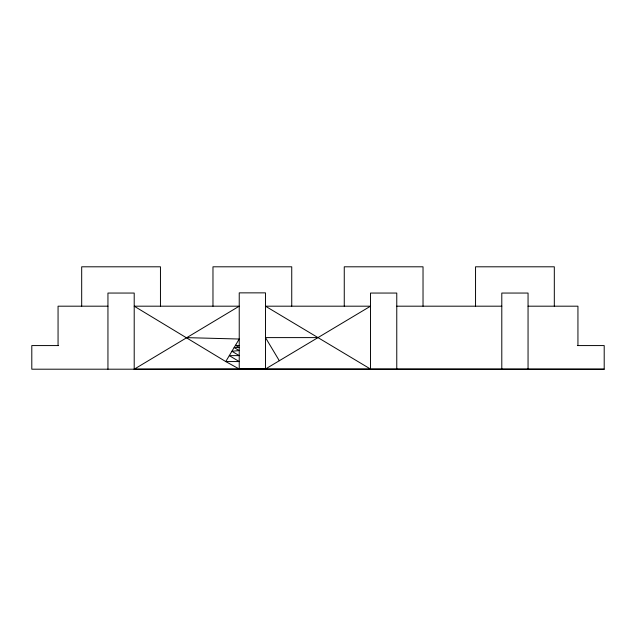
<?xml version="1.0" encoding="UTF-8"?>
<svg xmlns="http://www.w3.org/2000/svg" width="636" height="636" viewBox="0 0 636 636"><rect width="100%" height="100%" fill="white"/><g stroke="black" fill="none" stroke-linecap="round" stroke-linejoin="round"><path stroke-width="0.95" d="M107.945 369.198L107.945 293.053L134.204 293.053L134.204 369.198L239.231 306.186L134.204 306.186L225.748 361.566L239.231 369.007L604.2 369.198L604.2 345.571L577.369 345.571M134.204 369.198L239.231 369.007L239.231 292.862L265.482 292.862L265.482 369.007L370.518 306.186L265.482 306.186L370.518 369.055L370.518 293.053L396.769 293.053L396.769 369.055M107.945 306.186L58.059 306.186L58.059 345.571M396.769 306.186L501.796 306.186M528.055 306.186L577.941 306.186L577.941 345.571M317.976 337.605L265.482 337.605L279.315 360.731M58.631 345.571L31.8 345.571L31.8 369.198L604.2 369.198M239.231 368.808L265.482 368.808M186.793 337.644L239.231 339.028L225.748 361.566L239.231 361.566L229.302 355.627L239.231 355.627L231.917 351.255L239.231 350.595L234.135 347.55L239.231 347.55L235.479 345.308L239.231 345.571M554.314 306.186L554.314 266.802L475.545 266.802L475.545 306.186M528.055 369.126L528.055 293.053L501.796 293.053L501.796 369.126M423.027 306.186L423.027 266.802L344.259 266.802L344.259 306.186M291.741 306.186L291.741 266.802L212.973 266.802L212.973 306.186M160.455 306.186L160.455 266.802L81.686 266.802L81.686 306.186"/></g></svg>
